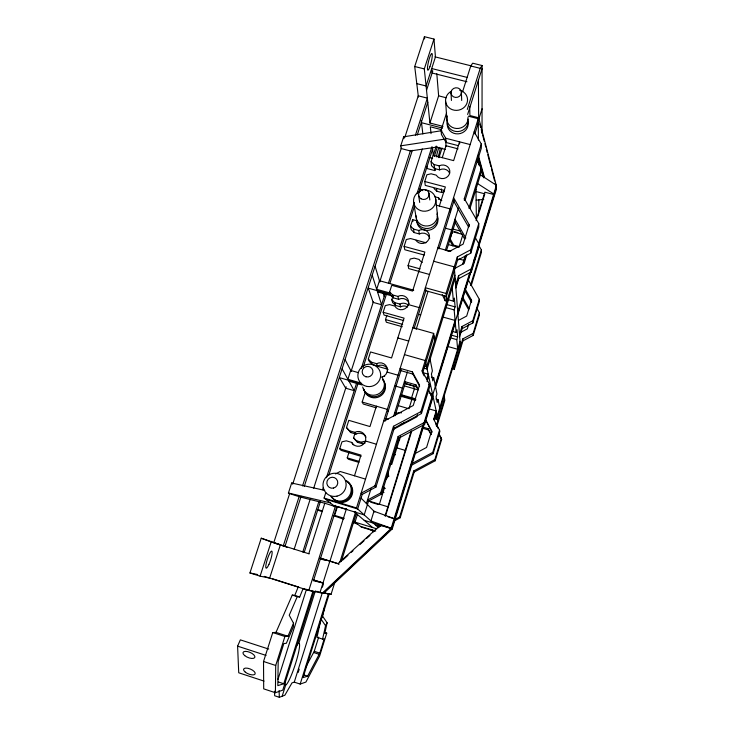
<?xml version="1.0" encoding="UTF-8"?>
<svg xmlns="http://www.w3.org/2000/svg" width="734" height="734" viewBox="0 0 734 734"><rect width="100%" height="100%" fill="white"/><g stroke="black" fill="none" stroke-linecap="round" stroke-linejoin="round"><path stroke-width="1.1" d="M482.036 133.478L482.082 65.528L472.659 63.188L470.751 65.977L462.548 91.888M275.406 692.722L275.709 665.472L284.911 636.497L287.967 636.25L293.517 623.221L289.233 615.257L297.252 596.669L299.701 596.99L303.069 588.659L313.886 591.476L282.783 690.144L275.406 692.722L263.699 688.859L263.524 661.49L272.764 632.57L276.002 632.387L287.967 636.25M478.247 244.963L496.404 185.271L479.559 174.297M293.517 623.221L293.389 626.708L286.352 643.287L283.847 643.571L278.186 661.435L277.828 685.639L283.764 683.749L312.923 591.301M496.404 185.271L496.257 189.739L473.944 262.029M324.437 607.789L322.593 616.202L320.997 619.083L317.005 637.305L322.584 639.103L324.208 638.91L319.785 653.122L307.619 676.161L303.05 677.61L329.162 594.136L324.465 592.769M322.584 639.103L325.557 625.68L327.135 622.781L322.593 616.202M327.135 622.781L324.804 633.295L326.749 633.139L319.657 655.93L305.913 682.069L300.178 684.079L294.27 682.143L292.004 682.877L284.875 695.208L279.342 697.3L274.654 695.749L274.452 691.226M394.452 520.846L400.213 517.754L414.205 472.008L435.179 460.768L434.849 459.631L441.345 438.207L438.776 433.5M452.162 368.679L454.282 369.285L462.934 340.87L473.21 335.392L473.155 333.392L479.412 312.767L476.605 307.821M435.179 460.768L441.629 439.501L441.345 438.207M473.21 335.392L479.43 314.904L479.412 312.767M434.317 419.71L436.519 412.499M459.658 336.713L462.117 328.667L461.97 326.529L472.779 320.767L479.311 299.279L468.154 279.7M431.629 430.886L431.996 432.289L425.757 420.087L431.629 430.886L426.582 447.428L414.637 453.823M464.943 288.526L471.54 300.142L466.677 316.051L458.833 320.235M460.025 341.457L437.281 416.013L435.097 415.371M460.181 343.439L437.602 417.481L435.436 416.848M436.299 425.858L444.575 398.727M473.155 333.392L462.805 338.906L454.089 367.514L452.75 367.128M436.923 426.243L444.832 400.287L444.125 396.085M468.641 324.483L467.31 328.85L460.732 332.355M411.205 465.393L433.115 453.658L432.748 452.41L439.547 430.06L433.647 419.261L436.189 410.948L428.839 408.82M433.115 453.658L439.859 431.473L439.547 430.06M462.117 328.667L472.843 322.951L479.33 301.61L479.311 299.279M391.194 528.223L394.14 518.608L373.964 511.213L370.936 520.956L391.194 528.223L392.167 529.223L425.527 419.921M423.123 424.665L394.14 518.608M431.849 396.222L432.519 394.03L429.317 393.112M435.216 385.249L455.098 320.437L442.63 316.96M457.732 311.849L469.843 272.369M424.096 422.646L398.122 436.537L380.625 492.982L367.514 500.01L368.514 501.074L381.515 494.11L398.846 438.143L424.601 424.371L424.096 422.646L432.124 396.479L428.399 389.681M455.887 287.976L458.768 278.617L471.329 271.929L471.246 268.938L478.907 243.954L475.476 237.999M316.721 591.292L322.988 593.274L391.681 528.728L423.711 424.307M432.051 397.112L471.035 270.314M473.705 261.625L474.705 258.359M478.036 247.496L496.331 187.519L495.193 183.142M426.197 417.738L432.913 395.837M435.583 387.112L455.309 322.804M457.924 314.271L473.274 264.203M424.601 424.371L432.555 398.424L432.124 396.479M471.329 271.929L478.935 247.147L478.907 243.954M394.791 519.608L399.626 517.011L413.728 470.944L434.849 459.631M470.494 285.462L481.376 249.899L478.596 245.073M451.841 331.291L456.163 332.502L457.025 329.704L457.631 336.897L456.796 339.631L457.649 349.265L447.474 346.384M471.228 285.627L481.385 252.45L481.376 249.899M435.941 399.085L438.07 399.7L437.207 402.498L436.069 396.892L436.95 394.02L433.748 377.79L431.583 377.166M459.502 334.631L461.97 326.529M454.897 275.213L426.61 366.771L424.472 366.156M455.126 278.241L427.096 369.028L423.867 368.101M426.546 379.542L428.206 374.147L422.729 372.578M455.658 285.113L458.567 275.681L471.246 268.938M385.047 515.938L411.269 430.886M455.475 287.489L457.832 279.828M462.558 264.488L465.264 255.726M476.072 220.668L484.844 192.189L493.725 194.528M385.478 516.103L411.554 431.647M427.023 381.634L428.674 376.276M463.227 263.818L465.668 256.056M477.962 216.016L478.889 212.988L478.797 199.611M479.458 211.309L484.835 193.849L476.017 191.528M417.518 414.673L416.857 416.829L392.763 429.702M466.778 254.771L464.099 263.478L454.355 268.653M447.868 299.628L453.392 301.151L454.346 298.059L455.089 306.876L454.162 309.895L456.163 332.502M325.538 499.203L357.66 508.992L362.22 494.413L375.936 487.064L394.277 428.069L421.454 413.545L420.894 411.627L429.381 384.047L422.096 370.78L433.656 333.41L412.921 327.575M442.207 294.618L445.18 300.738L446.868 301.206L446.015 293.453L425.381 287.746L425.885 290.747L446.345 296.398L457.53 260.203L470.778 253.166L470.678 249.835L478.761 223.576L464.31 198.602L481.293 143.992L474.146 131.854M421.454 413.545L429.858 386.212L429.381 384.047M470.778 253.166L478.788 227.127L478.761 223.576M433.748 377.79L432.803 380.854L431.418 374.065L432.39 370.909L430.096 359.311M468.888 208.227L481.311 168.132L476.788 160.407M469.989 208.474L481.321 171.912L481.311 168.132M414.371 388.8L411.609 397.727L412.159 399.498M379.414 504.203L384.588 487.495L382.451 486.853M400.581 435.849L391.736 464.411L389.598 463.778M408.966 408.755L411.985 399.012M458.924 247.422L462.75 235.045M446.015 293.453L457.319 256.937L470.678 249.835M434.088 336.016L422.637 373.055L422.096 370.78M468.696 227.219L453.814 201.391L453.566 197.639L469.154 224.668L463.145 244.11L449.795 251.202L437.822 247.954M321.721 592.733L331.052 594.366L334.805 582.337M341.301 561.565L356.366 513.369M385.157 421.032L401.168 369.817M414.095 328.447L425.94 290.563M438.941 248.964L454.025 200.721M474.889 133.973L478.284 123.119M305.619 667.362L314.244 651.324L318.675 637.14M357.467 514.305L355.017 522.149L376.9 528.856M416.141 329.465L428.06 291.27M366.413 503.533L371.019 488.743M393.635 416.169L407.471 371.762M445.299 250.349L458.484 208.025M452.869 245.899L450.272 241.339L450.052 238.733L452.282 231.559M368.734 500.377L364.211 514.892L333.75 505.598M395.103 415.683L405.627 381.891M446.465 250.716L455.539 221.567M362.22 494.413L361.1 493.23L374.955 485.807L393.47 426.28L420.894 411.627M465.136 200.18L481.302 148.195L481.293 143.992M320.024 592.439L329.887 561.07L331.117 561.547M329.768 561.776L346.439 508.717M322.382 587.163L323.4 583.934M294.27 682.143L322.18 593.237M298.197 672.445L299.215 669.197M300.178 684.079L328.364 593.999M378.019 527.342L356.495 507.946L478.247 118.725L468.283 116.183M339.778 562.519L355.724 511.552M482.054 108.797L478.651 119.679L478.412 80.226M264.268 576.383L308.803 590.466L335.704 505.322M336.934 506.405L313.464 580.732L322.997 582.998L313.042 579.86M282.15 696.236L285.709 684.941M298.821 643.305L315.345 590.861M467.292 109.421L480.229 68.335L482.082 65.528M467.631 114.476L482.082 68.565M354.485 475.788L360.99 455.108L339.75 448.777L341.971 441.813L346.329 440.822L351.659 442.409A7.523 7.386 -35.5 0 0 361.743 445.41A7.523 7.386 -35.5 0 0 364.936 435.335A7.523 7.386 -35.5 0 0 354.852 432.335L349.522 430.766L346.494 427.592L348.797 420.334L369.964 426.564L376.377 406.186M439.354 206.015L445.354 186.95L424.757 181.509L426.894 174.775L431.097 173.793L436.271 175.151A7.239 6.799 -10.6 0 0 446.052 177.729A7.239 6.799 -10.6 0 0 448.988 168.435A7.239 6.799 -10.6 0 0 439.207 165.866L434.042 164.508L431.069 161.654L433.097 155.278L453.63 160.627L459.548 141.818L459.649 143.928M324.722 490.367L291.655 483.018L288.416 493.037C303.491 498.955 320.042 500.882 335.254 506.763L324.079 498.065L325.795 492.652M387.846 369.716A7.368 7.184 -22.1 0 0 377.542 366.018L372.303 364.514L369.312 361.449L368.284 359.073L370.542 351.962L391.552 357.963L404.076 318.143L383.166 312.271L385.295 305.592L389.571 304.61L394.819 306.078A7.368 7.092 -15.8 0 0 404.755 308.858A7.368 7.092 -15.8 0 0 407.81 299.178A7.368 7.092 -15.8 0 0 397.883 296.408L392.635 294.949L389.635 291.939L391.745 285.306L412.591 291.077L424.867 252.046L404.113 246.404L406.306 239.532L410.545 238.541L415.756 239.954A7.303 6.945 -12.5 0 0 425.61 242.633A7.303 6.945 -12.5 0 0 428.61 233.155A7.303 6.945 -12.5 0 0 418.756 230.485L413.545 229.081L410.554 226.145L412.627 219.64L416.866 220.778M458.172 145.626L446.079 142.497L441.428 134.505L441.07 130.202L446.556 112.972M436.216 146.048L433.28 155.259L432.454 147.286M434.299 156.443L437.326 146.928M308.794 553.638L324.859 503.074M402.324 326.722L386.341 322.226L385.497 319.574L386.882 315.225M407.682 306.977A7.129 6.881 -15.6 0 0 400.581 306.858L395.507 305.436L392.589 302.518L391.809 299.701L392.837 296.453M426.775 166.343L427.041 168.536L434.877 170.591L435.556 168.435M438.969 157.663L442.042 147.974M376.267 407.829L363.266 404.03L362.174 402.039L365.33 392.084M358.917 462.402L348.411 459.264L347.237 457.842L349.026 452.181M365.202 443.006A7.065 6.955 -36.7 0 0 362.568 443.813L357.568 442.327L354.706 439.336L353.595 437.748L354.843 433.812M419.564 271.571L408.71 268.589L408.086 265.58L410.159 259.038L414.187 258.111L419.132 259.46A6.927 6.615 -12.3 0 0 422.371 262.322M442.244 157.691L446.024 145.736L458.034 148.846M277.966 679.445L306.491 589.274M302.793 552.014L318.804 501.762M322.639 489.743L323.327 487.559M326.465 477.724L356.752 382.689M361.275 368.486L384.946 294.206M388.424 283.278L414.187 202.446M416.967 193.703L431.931 146.736M304.17 552.528L320.492 501.285M328.823 475.109L357.99 383.515M363.202 367.165L386.46 294.105M389.938 283.205L414.242 206.869M418.976 191.978L432.638 149.075M299.041 496.845L283.269 545.867L274.773 543.215M302.546 485.945L410.517 150.424M415.426 135.166L427.344 98.136L418.261 95.824L404.856 137.258M284.957 546.5L301.096 496.294M304.261 486.477L412.334 150.314M417.251 135.028L427.775 102.292M442.987 126.367L429.931 123.018L438.629 95.842L436.813 73.703M294.141 549.307L310.198 499.129M313.693 488.22L346.164 386.763M351.045 371.496L373.395 301.674M380.029 280.948L422.27 148.947M445.226 149.397L436.464 147.13L410.352 150.938L401.204 148.552L400.746 145.837L403.663 136.818L441.776 130.661M273.709 542.885L289.572 493.817M292.747 484L401.333 148.158M426.537 90.328L432.785 70.932M249.936 572.951L261.24 538.215L280.388 544.775L269.653 578.089L260.093 576.162L249.936 572.951L257.707 574.557M418.398 97.026L414.719 66.51L424.417 36.7L433.977 39.058L435.446 56.958L426.078 85.979L416.784 83.63M260.093 576.162L271.351 541.371M429.931 123.018L424.307 68.913L433.977 39.058M276.002 632.387L292.26 595.081L294.774 595.43L298.16 587.108M264.038 681.106L238.724 672.784L237.596 646.149L240.357 639.865L268.727 649.085M320.217 558.051L338.603 563.831L338.016 563.602L380.542 525.058L391.314 528.352L322.336 593.164L323.639 593.393L392.048 529.104L389.91 528.452M342.833 559.996L347.916 555.39M351.311 552.317L352.999 550.784M359.779 544.646L364.018 540.802M366.55 538.499L369.945 535.425M378.414 527.755L380.955 525.452M335.566 473.944L340.163 471.485L365.514 479.109M397.617 441.217L399.525 440.198M411.682 463.695L432.748 452.41M383.579 421.353L413.251 405.498L419.564 385.093L412.306 371.826L400.168 368.349L400.902 370.642L412.939 374.092L419.619 386.313M400.746 145.837L444.4 139.176M476.127 200.189L483.779 199.391M308.803 590.466L323.639 593.393M288.416 493.037L330.208 502.845M375.634 525.186L380.038 526.26M434.95 56.839L471.118 65.84M470.751 65.977L480.229 68.335M467.292 77.446L431.711 68.537L432.115 73.015L466.952 81.758M414.719 66.51L424.307 68.913M438.629 95.842L446.226 97.769M421.499 122.697L442.602 128.12M441.125 129.569L430.326 126.789L431.032 133.625M441.07 130.202L445.767 138.267L470.164 144.561M429.601 157.507L432.62 158.296M431.069 161.654L431.519 165.701L434.464 168.536L439.583 169.875A7.175 6.744 -10.6 0 1 449.667 173.206M444.602 190.501L425.261 185.39L424.757 181.509M434.033 188.537L436.831 191.244L441.703 192.528A6.808 6.432 -10.3 0 1 444.235 191.739M434.647 196.721L438.574 197.758A6.872 6.487 -10.4 0 0 441.795 200.547M436.152 205.162L450.052 208.869L450.337 212.53M452.557 228.953L460.246 231.026M445.575 228.265L451.667 229.898L451.924 233.201M454.63 231.696L457.924 232.577M451.676 231.458L462.585 234.394M410.554 226.145L411.187 229.659L414.15 232.568L419.316 233.953A7.239 6.89 -12.5 0 1 429.739 238.266M458.998 246.578L453.722 245.156L450.052 238.733M448.492 244.606L457.878 247.138M416.15 240.11L425.968 242.771M458.86 258.964L464.264 260.442M424.298 255.056L404.81 249.743L404.113 246.404M433.666 261.24L454.245 266.855L460.585 348.595M408.086 265.58L420.123 268.883M418.747 271.507L429.528 274.47M413.71 290.196L379.45 280.709L376.698 289.315L389.745 292.939M446.492 304.491L455.089 306.876M445.566 307.5L454.162 309.895M390.332 294.288L368.312 288.159L373.166 302.39L381.588 304.748L372.202 275.14M377.515 291.893L391.782 295.857M389.635 291.939L390.46 294.894L393.433 297.876L398.635 299.325A7.303 7.037 -15.7 0 1 409.141 303.775M408.343 304.582L419.169 307.601M391.809 299.701L394.736 302.647L399.865 304.069A7.193 6.936 -15.7 0 1 408.471 305.316M418.536 314.436L420.646 315.024M403.691 320.565L384.056 315.051L383.166 312.271M451.309 335.117L457.631 336.897M385.497 319.574L402.691 324.41M450.474 337.851L456.796 339.631M397.828 337.989L408.7 341.071M404.462 354.614L425.261 360.541L438.427 421.298M368.284 359.073L371.303 362.165L376.588 363.679A7.441 7.248 -22.1 0 1 386.983 367.422A7.441 7.248 -22.1 0 1 381.652 377.12M376.322 365.945L387.864 369.257M387.112 372.083L398.012 375.221M418.582 389.699L415.93 384.855L404.425 381.533L405.085 383.598L416.499 386.891L418.077 389.772M405.966 383.68L414.554 386.157M358.403 372.652L350.724 370.431L347.898 379.276L361.073 383.093M404.498 385.946L417.573 389.717M395.149 385.974L402.388 388.066M400.626 394.553L415.637 398.901M361.55 384.038L339.539 377.652L345.705 388.194L354.21 390.662L342.09 368.798M400.947 395.452L415.903 399.782M348.953 381.175L362.027 384.965M400.177 396.03L415.16 400.369M398.351 405.663L407.911 408.443M433.831 418.637L438.125 419.885M362.174 402.039L387.332 409.379L388.194 411.315M394.754 412.747L396.892 413.37A6 5.9 -22.1 0 1 401.452 412.884M422.922 427.115L428.133 428.638L431.207 434.289M422.298 428.17L428.518 429.996L431.06 434.666M386.056 418.664L388.139 419.27M397.846 438.446L399.883 439.042M346.494 427.592L350.733 432.509L356.008 434.069A7.45 7.322 -35.7 0 1 366 437.024M396.846 447.896L405.691 450.511M365.431 440.978L376.423 444.235M353.595 437.748L356.476 440.758L361.523 442.263A7.129 7.01 -36.5 0 1 366.018 441.492M393.351 454.172L395.498 454.805M361.045 456.319L341.062 450.355L339.75 448.777M347.237 457.842L358.889 461.328M383.185 487.844L385.313 488.486M381.818 491.835L383.992 492.486M367.679 500.643L388.314 506.91M370.679 502.194L378.23 504.478M388.121 516.874L393.24 518.433M324.079 498.065L356.495 507.946M347.072 509.442L337.475 506.515L334.667 515.387L344.283 518.332M364.192 520.323L391.681 528.728M360.477 526.397L375.707 531.067M374.303 531.049L361.339 527.076L353.898 521.278M270.69 541.756L309.207 553.876M320.455 558.225L339.181 564.07M319.969 558.721L325.41 560.418M314.418 580.19L322.309 582.677M328.915 593.687L331.052 594.366M272.58 578.805L298.674 587.053M294.774 595.43L299.701 596.99M292.26 595.081L297.252 596.669M324.611 632.46L326.749 633.139M272.764 632.57L284.911 636.497M314.244 651.324L319.785 653.122M313.611 652.508L319.152 654.306M237.596 646.149L266.075 655.425M263.524 661.49L275.709 665.472M303.803 674.913L307.619 676.161M278.36 681.978L283.764 683.749M317.886 509.479L322.079 510.956M317.776 510.112L322.07 511.626M333.878 515.782L343.54 519.177M353.21 522.571L357.504 524.085M261.24 538.215L269.644 541.362M282.131 545.435L287.223 547.362M419.958 188.922L422.867 190.666M477.77 183.702L493.743 193.978M291.655 483.018L292.793 483.853M354.311 511.873L372.652 527.553M385.497 534.077L386.185 534.691M380.542 525.058L381.359 525.838M361.064 498.092L374.808 512.075M374.955 485.807L375.936 487.064M380.625 492.982L381.515 494.11M399.626 517.011L400.213 517.754M351.659 442.409L352.852 444.052A7.45 7.322 -35.7 0 0 353.357 444.868M349.522 430.766L350.733 432.509M356.476 440.758L357.568 442.327M320.997 619.083L325.557 625.68M354.852 432.335L356.008 434.069M361.523 442.263L362.568 443.813M454.997 219.209L465.815 238.045M464.815 239.312L455.227 222.595L455.071 220.338M465.062 290.921L471.613 302.463M462.594 297.041L469.209 308.72M462.181 298.316L468.751 309.913M423.151 374.001L424.188 375.881M428.83 384.332L429.858 386.212M430.445 394.571L432.555 398.424M435.601 423.674L438.262 428.546M438.574 433.886L441.629 439.501M345.053 359.587L351.247 371.422M435.363 416.481L436.785 419.49L436.244 417.086M393.47 426.28L394.277 428.069M398.122 436.537L398.846 438.143M413.728 470.944L414.205 472.008M371.303 362.165L372.303 364.514M376.588 363.679L377.542 366.018M375.083 266.185L379.845 282.03M383.267 293.416L384.203 296.527M413.416 385.488L414.646 389.717M478.412 155.773L484.513 177.656M478.421 157.562L483.889 177.178M478.137 158.25L483.578 177.802M412.306 371.826L412.939 374.092M415.93 384.855L416.499 386.891M428.133 428.638L428.518 429.996M392.635 294.949L393.433 297.876M394.736 302.647L395.507 305.436M496.386 185.84L478.641 117.761L469.907 115.532L469.696 106.366M479.788 124.055L480.642 127.34M481.22 129.523L482.073 132.808M482.642 134.992L484.357 141.561M484.926 143.754L485.78 147.029M486.348 149.222L487.202 152.507M487.78 154.69L490.918 166.728M491.486 168.921L494.624 180.949M495.698 186.968L496.276 189.188M397.883 296.408L398.635 299.325M399.865 304.069L400.581 306.858M438.07 399.7L439.712 408.049M413.545 229.081L414.15 232.568M412.627 219.64L412.93 221.42M433.656 333.41L434.803 340.255M413.572 201.914L416.022 216.98M403.663 136.818L403.957 138.662M418.756 230.485L419.316 233.953M418.692 195.73L419.683 202.428M428.977 193.225L429.812 199.96M421.233 120.459L422.867 133.946M444.63 295.93L445.18 300.738M435.776 199.345L437.427 214.521M453.759 364.504L454.282 369.285M434.537 167.306L434.877 170.591M434.042 164.508L434.464 168.536M436.546 188.519L436.831 191.244M438.574 197.758L438.758 199.538M424.417 36.7L424.637 38.948M439.207 165.866L439.583 169.875M441.363 188.913L441.703 192.528M452.199 287.719L453.392 301.151M445.767 138.267L446.079 142.497M445.602 140.075L446.079 146.479M445.602 101.43L446.887 119.835M457.319 256.937L457.53 260.203M458.567 275.681L458.768 278.617M462.805 338.906L462.934 340.87M450.979 92.603L451.438 100.457M464.31 198.602L464.383 200.474M461.392 92.612A5.221 4.835 -9.9 0 1 453.465 96.805A5.221 4.835 -9.9 0 1 453.704 88.41A5.221 4.835 -9.9 0 1 461.392 92.612L461.695 100.475M279.094 690.529L279.342 697.3M469.154 224.668L469.209 226.439M471.54 300.142L471.586 301.692M472.779 320.767L472.843 322.951M475.981 189.244L476.375 218.796M478.247 118.725L478.394 140.084M478.495 154.746L478.568 164.884M447.914 251.349A5.872 5.606 -9.5 0 1 450.933 251.01M404.306 422.279A6 5.9 -22.1 0 1 400.259 424.445M388.02 472.21A6.055 5.991 -41 0 1 385.845 479.238M386.772 475.926A5.753 5.698 -43.1 0 1 388.992 476.137M386.846 474.87A5.799 5.744 -42.7 0 1 388.332 475.109M373.771 530.728A8.478 8.377 -64.1 0 1 370.707 529.563M374.45 530.499A8.505 8.413 -63.9 0 1 373.358 530.388M372.285 530.131A8.505 8.413 -63.9 0 1 371.257 529.746M373.413 531.866A8.202 8.111 -66 0 1 371.422 529.398M374.303 531.177A8.432 8.34 -64.4 0 1 370.376 529.37M296.288 646.315A21.901 2.991 -71.9 0 1 295.591 663.398A21.901 2.991 -71.9 0 1 284.82 682.693M440.235 148.075A7.046 0.991 -75.6 0 1 438.042 157.03M436.455 156.874A7.046 0.991 -75.6 0 1 439.088 147.295M382.065 377.083A7.046 6.881 -22.1 0 1 384.689 376.276M382.396 378.047A11.038 10.771 -24.5 0 1 377.863 394.268A11.038 10.771 -24.5 0 1 362.679 387.002M382.625 379.735A10.918 10.652 -24.5 0 1 379.689 396.525A10.918 10.652 -24.5 0 1 364.027 389.653M383.038 379.625A10.964 10.707 -24.5 0 1 378.542 395.736A10.964 10.707 -24.5 0 1 363.449 388.506M347.641 482.018A11.129 10.946 -51.8 0 1 349.641 498.982A11.129 10.946 -51.8 0 1 332.649 497.891M346.971 481.33A11.184 11.001 -51.6 0 1 348.98 498.368A11.184 11.001 -51.6 0 1 331.906 497.267M346.081 480.403A11.258 11.065 -51.4 0 1 348.099 497.56A11.258 11.065 -51.4 0 1 330.915 496.45M437.281 216.457A10.661 10.111 -12 0 1 429.078 230.219A10.661 10.111 -12 0 1 416.71 220.127M437.069 214.512A10.707 10.157 -12 0 1 428.133 228.439A10.707 10.157 -12 0 1 416.536 216.869M425.032 190.051A11.184 10.57 -12.2 0 1 434.84 204.795A11.184 10.57 -12.2 0 1 416.536 208.071A11.184 10.57 -12.2 0 1 420.747 190.822M437.198 213.209A10.781 10.221 -12 0 1 427.784 225.944A10.781 10.221 -12 0 1 415.976 215.64M467.998 117.312A10.634 9.9 -9.7 0 1 456.465 128.487A10.634 9.9 -9.7 0 1 447.272 115.981M459.677 90.227A11.028 10.23 -9.9 0 1 465.934 105.265A11.028 10.23 -9.9 0 1 448.566 107.366A11.028 10.23 -9.9 0 1 451.318 91.245M467.916 121.541A10.524 9.799 -9.7 0 1 458.108 133.872A10.524 9.799 -9.7 0 1 447.345 122.734M467.852 119.174A10.57 9.845 -9.7 0 1 457.998 131.56A10.57 9.845 -9.7 0 1 447.18 120.376M367.321 386.488A11.46 11.166 -24.4 0 0 379.973 371.312A11.46 11.166 -24.4 0 0 360.495 368.395A11.46 11.166 -24.4 0 0 367.321 386.488M365.954 376.79A5.432 5.285 -24.4 0 0 372.835 370.422A5.432 5.285 -24.4 0 0 363.908 367.853A5.432 5.285 -24.4 0 0 365.954 376.79M333.465 488.092A5.542 5.441 -49.7 0 0 336.356 478.963A5.542 5.441 -49.7 0 0 327.08 481.165A5.542 5.441 -49.7 0 0 333.465 488.092M337.034 496.129A11.698 11.487 -50.2 0 0 343.108 476.852A11.698 11.487 -50.2 0 0 323.529 481.522A11.698 11.487 -50.2 0 0 337.034 496.129M421.05 198.804A5.294 5 -12.2 0 0 429.115 194.519A5.294 5 -12.2 0 0 421.344 190.124A5.294 5 -12.2 0 0 421.05 198.804M245.275 672.124A6.248 2.633 22.7 0 0 255.047 674.096A6.248 2.633 22.7 0 0 247.817 668.27A6.248 2.633 22.7 0 0 245.275 672.124M244.734 655.618A6.404 2.762 22.9 0 0 254.735 657.581A6.404 2.762 22.9 0 0 247.33 651.544A6.404 2.762 22.9 0 0 244.734 655.618M268.928 564.391A9.01 1.661 -72 0 0 271.736 551.096A9.01 1.661 -72 0 0 266.203 563.492A9.01 1.661 -72 0 0 268.928 564.391M429.904 66.666A8.56 1.385 -76.5 0 0 431.95 53.518A8.56 1.385 -76.5 0 0 427.775 65.234A8.56 1.385 -76.5 0 0 429.904 66.666"/></g></svg>
